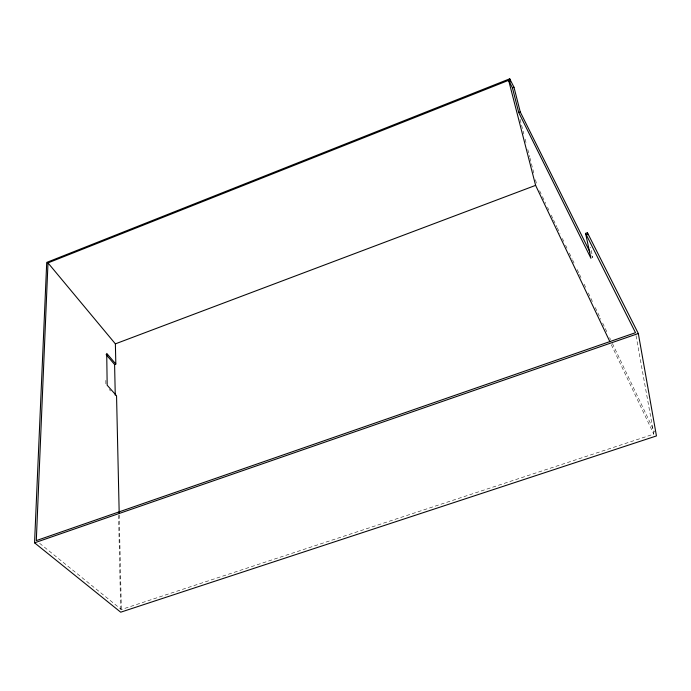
<?xml version="1.0" encoding="UTF-8"?>
<svg xmlns="http://www.w3.org/2000/svg" width="691" height="691" viewBox="0 0 691 691"><rect width="100%" height="100%" fill="white"/><g stroke="black" fill="none" stroke-linecap="round" stroke-linejoin="round"><path stroke-width="0.52" stroke-dasharray="3.46 2.59" d="M39.629 543.299L121.366 609.505L653.781 434.112L635.685 333.753M109.247 389.465L110.586 390.968M591.781 255.696L592.74 257.631L590.529 247.248M539.619 190.785L541.934 195.648M542.4 196.615L545.64 203.43M547.497 207.317L548.887 210.237M551.202 215.1L553.059 218.995M553.526 219.971L556.773 226.778M557.231 227.754L560.012 233.584M562.336 238.455L563.726 241.366M565.575 245.262L566.966 248.181M569.289 253.044L572.07 258.883M572.537 259.851L574.852 264.713M577.166 269.585L579.023 273.472M579.49 274.448L581.805 279.311M584.12 284.174L585.977 288.069M588.3 292.932L592.93 302.658M595.253 307.521L600.816 319.199M602.673 323.086L607.769 333.788M609.626 337.683L610.55 339.627M612.407 343.513L654.593 432.048M611.31 344.714L653.781 434.112M520.09 119.388L523.813 133.959M525.143 139.159L526.473 144.367M527.794 149.567L529.66 156.848M529.928 157.894L534.178 174.538M535.508 179.746L536.829 184.946M119.232 514.994L121.366 609.505M118.576 515.296L120.666 610.041M105.827 380.387L105.896 385.699"/><path stroke-width="1.04" d="M585.579 233.385L590.943 258.279L518.734 112.564L512.428 87.869L508.636 80.32L47.99 262.908L36.295 540.604L635.495 332.691L585.579 233.385L587.428 232.712L638.32 333.511L656.45 435.935L120.709 612.191L34.55 542.824L46.72 262.416L509.725 78.809L513.992 87.247L520.254 111.968L589.864 251.844M512.428 87.869L513.992 87.247M518.734 112.564L520.254 111.968M106.12 354.595L114.602 364.511L115.829 364.045L115.38 343.859L535.611 185.361L508.636 80.32M34.55 542.824L638.32 333.511M115.829 364.045L106.716 353.369L107.174 385.224L116.546 395.77L119.189 512.843M47.99 262.908L115.38 343.859M535.611 185.361L609.928 341.795M509.725 78.809L510.528 81.927M587.428 232.712L587.868 234.785M114.602 364.511L115.259 395.183"/></g></svg>
